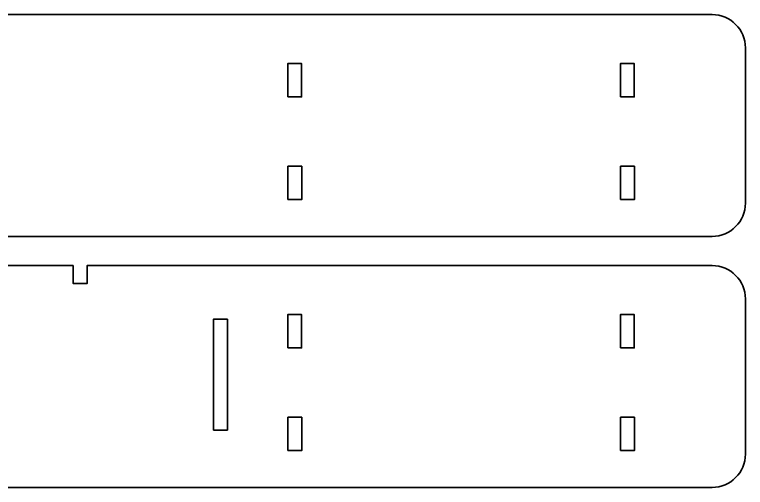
# Model space of a CAD drawing. Header units: centimetres. Extents: x -14.4 to 14.4, y -11.5 to 11.5.
# Drawn here: x -1.41 to 14.41, y -11.52 to -1.29 of the extents above; entities that cross this region are included whole.
import ezdxf

# ---------------------------------------------------------------- set-up
doc = ezdxf.new("R2010")
doc.units = ezdxf.units.CM
doc.header["$MEASUREMENT"] = 0
doc.layers.add('Capa 1', color=7, linetype='Continuous')

msp = doc.modelspace()

# ---------------------------------------------------------------- linework, layer by layer
at = {"layer": 'Capa 1', "lineweight": 35}
for points, knots in [([(-0.13783, -1.28513), (-0.13783, -1.28513), (13.68665, -1.28513), (13.68665, -1.28513), (13.68665, -1.28513), (14.0843, -1.28513), (14.40667, -1.60747), (14.40667, -2.00512), (14.40667, -2.00512), (14.40667, -2.00512), (14.40667, -5.36512), (14.40667, -5.36512), (14.40667, -5.36512), (14.40667, -5.76277), (14.0843, -6.08514), (13.68665, -6.08514), (13.68665, -6.08514), (13.68665, -6.08514), (-13.67334, -6.08514), (-13.67334, -6.08514), (-13.67334, -6.08514), (-14.07098, -6.08514), (-14.39334, -5.76277), (-14.39334, -5.36512), (-14.39334, -5.36512), (-14.39334, -5.36512), (-14.39334, -2.00512), (-14.39334, -2.00512), (-14.39334, -2.00512), (-14.39334, -1.60747), (-14.07098, -1.28513), (-13.67334, -1.28513), (-13.67334, -1.28513), (-13.67334, -1.28513), (-0.13783, -1.28513), (-0.13783, -1.28513)], [0, 0, 0, 0, 0.1, 0.1, 0.1, 0.1, 0.2, 0.2, 0.2, 0.2, 0.3, 0.3, 0.3, 0.3, 0.4, 0.4, 0.4, 0.4, 0.5, 0.5, 0.5, 0.5, 0.6, 0.6, 0.6, 0.6, 0.7, 0.7, 0.7, 0.7, 0.8, 0.8, 0.8, 0.8, 1, 1, 1, 1]), ([(4.50427, -3.065), (4.50427, -3.065), (4.80427, -3.065), (4.80427, -3.065), (4.80427, -3.065), (4.80427, -3.065), (4.80427, -2.34498), (4.80427, -2.34498), (4.80427, -2.34498), (4.80427, -2.34498), (4.50427, -2.34498), (4.50427, -2.34498), (4.50427, -2.34498), (4.50427, -2.34498), (4.50427, -3.065), (4.50427, -3.065)], [0, 0, 0, 0, 0.2, 0.2, 0.2, 0.2, 0.4, 0.4, 0.4, 0.4, 0.6, 0.6, 0.6, 0.6, 1, 1, 1, 1]), ([(11.70284, -3.065), (11.70284, -3.065), (12.00284, -3.065), (12.00284, -3.065), (12.00284, -3.065), (12.00284, -3.065), (12.00284, -2.34498), (12.00284, -2.34498), (12.00284, -2.34498), (12.00284, -2.34498), (11.70284, -2.34498), (11.70284, -2.34498), (11.70284, -2.34498), (11.70284, -2.34498), (11.70284, -3.065), (11.70284, -3.065)], [0, 0, 0, 0, 0.2, 0.2, 0.2, 0.2, 0.4, 0.4, 0.4, 0.4, 0.6, 0.6, 0.6, 0.6, 1, 1, 1, 1]), ([(4.50815, -5.2874), (4.50815, -5.2874), (4.80815, -5.2874), (4.80815, -5.2874), (4.80815, -5.2874), (4.80815, -5.2874), (4.80815, -4.56741), (4.80815, -4.56741), (4.80815, -4.56741), (4.80815, -4.56741), (4.50815, -4.56741), (4.50815, -4.56741), (4.50815, -4.56741), (4.50815, -4.56741), (4.50815, -5.2874), (4.50815, -5.2874)], [0, 0, 0, 0, 0.2, 0.2, 0.2, 0.2, 0.4, 0.4, 0.4, 0.4, 0.6, 0.6, 0.6, 0.6, 1, 1, 1, 1]), ([(11.70668, -5.28712), (11.70668, -5.28712), (12.00665, -5.28712), (12.00665, -5.28712), (12.00665, -5.28712), (12.00665, -5.28712), (12.00665, -4.56713), (12.00665, -4.56713), (12.00665, -4.56713), (12.00665, -4.56713), (11.70668, -4.56713), (11.70668, -4.56713), (11.70668, -4.56713), (11.70668, -4.56713), (11.70668, -5.28712), (11.70668, -5.28712)], [0, 0, 0, 0, 0.2, 0.2, 0.2, 0.2, 0.4, 0.4, 0.4, 0.4, 0.6, 0.6, 0.6, 0.6, 1, 1, 1, 1]), ([(-0.13783, -6.71819), (-0.13783, -6.71819), (-0.13783, -7.10724), (-0.13783, -7.10724), (-0.13783, -7.10724), (-0.13783, -7.10724), (0.16217, -7.10724), (0.16217, -7.10724), (0.16217, -7.10724), (0.16217, -7.10724), (0.16217, -6.71819), (0.16217, -6.71819), (0.16217, -6.71819), (0.16217, -6.71819), (13.68665, -6.71819), (13.68665, -6.71819), (13.68665, -6.71819), (14.0843, -6.71819), (14.40667, -7.04056), (14.40667, -7.43818), (14.40667, -7.43818), (14.40667, -7.43818), (14.40667, -10.7982), (14.40667, -10.7982), (14.40667, -10.7982), (14.40667, -11.19584), (14.0843, -11.5182), (13.68665, -11.5182), (13.68665, -11.5182), (13.68665, -11.5182), (-13.67334, -11.5182), (-13.67334, -11.5182), (-13.67334, -11.5182), (-14.07098, -11.5182), (-14.39334, -11.19584), (-14.39334, -10.7982), (-14.39334, -10.7982), (-14.39334, -10.7982), (-14.39334, -7.43818), (-14.39334, -7.43818), (-14.39334, -7.43818), (-14.39334, -7.04056), (-14.07098, -6.71819), (-13.67334, -6.71819), (-13.67334, -6.71819), (-13.67334, -6.71819), (-0.13783, -6.71819), (-0.13783, -6.71819)], [0, 0, 0, 0, 0.07692308, 0.07692308, 0.07692308, 0.07692308, 0.15384615, 0.15384615, 0.15384615, 0.15384615, 0.23076923, 0.23076923, 0.23076923, 0.23076923, 0.30769231, 0.30769231, 0.30769231, 0.30769231, 0.38461538, 0.38461538, 0.38461538, 0.38461538, 0.46153846, 0.46153846, 0.46153846, 0.46153846, 0.53846154, 0.53846154, 0.53846154, 0.53846154, 0.61538462, 0.61538462, 0.61538462, 0.61538462, 0.69230769, 0.69230769, 0.69230769, 0.69230769, 0.76923077, 0.76923077, 0.76923077, 0.76923077, 0.84615385, 0.84615385, 0.84615385, 0.84615385, 1, 1, 1, 1]), ([(2.89627, -10.2795), (2.89627, -10.2795), (3.19627, -10.2795), (3.19627, -10.2795), (3.19627, -10.2795), (3.19627, -10.2795), (3.19627, -7.8795), (3.19627, -7.8795), (3.19627, -7.8795), (3.19627, -7.8795), (2.89627, -7.8795), (2.89627, -7.8795), (2.89627, -7.8795), (2.89627, -7.8795), (2.89627, -10.2795), (2.89627, -10.2795)], [0, 0, 0, 0, 0.2, 0.2, 0.2, 0.2, 0.4, 0.4, 0.4, 0.4, 0.6, 0.6, 0.6, 0.6, 1, 1, 1, 1]), ([(4.50427, -8.49806), (4.50427, -8.49806), (4.80427, -8.49806), (4.80427, -8.49806), (4.80427, -8.49806), (4.80427, -8.49806), (4.80427, -7.77805), (4.80427, -7.77805), (4.80427, -7.77805), (4.80427, -7.77805), (4.50427, -7.77805), (4.50427, -7.77805), (4.50427, -7.77805), (4.50427, -7.77805), (4.50427, -8.49806), (4.50427, -8.49806)], [0, 0, 0, 0, 0.2, 0.2, 0.2, 0.2, 0.4, 0.4, 0.4, 0.4, 0.6, 0.6, 0.6, 0.6, 1, 1, 1, 1]), ([(11.70284, -8.49806), (11.70284, -8.49806), (12.00284, -8.49806), (12.00284, -8.49806), (12.00284, -8.49806), (12.00284, -8.49806), (12.00284, -7.77805), (12.00284, -7.77805), (12.00284, -7.77805), (12.00284, -7.77805), (11.70284, -7.77805), (11.70284, -7.77805), (11.70284, -7.77805), (11.70284, -7.77805), (11.70284, -8.49806), (11.70284, -8.49806)], [0, 0, 0, 0, 0.2, 0.2, 0.2, 0.2, 0.4, 0.4, 0.4, 0.4, 0.6, 0.6, 0.6, 0.6, 1, 1, 1, 1]), ([(4.50815, -10.72046), (4.50815, -10.72046), (4.80815, -10.72046), (4.80815, -10.72046), (4.80815, -10.72046), (4.80815, -10.72046), (4.80815, -10.00046), (4.80815, -10.00046), (4.80815, -10.00046), (4.80815, -10.00046), (4.50815, -10.00046), (4.50815, -10.00046), (4.50815, -10.00046), (4.50815, -10.00046), (4.50815, -10.72046), (4.50815, -10.72046)], [0, 0, 0, 0, 0.2, 0.2, 0.2, 0.2, 0.4, 0.4, 0.4, 0.4, 0.6, 0.6, 0.6, 0.6, 1, 1, 1, 1]), ([(11.70668, -10.7202), (11.70668, -10.7202), (12.00665, -10.7202), (12.00665, -10.7202), (12.00665, -10.7202), (12.00665, -10.7202), (12.00665, -10.0002), (12.00665, -10.0002), (12.00665, -10.0002), (12.00665, -10.0002), (11.70668, -10.0002), (11.70668, -10.0002), (11.70668, -10.0002), (11.70668, -10.0002), (11.70668, -10.7202), (11.70668, -10.7202)], [0, 0, 0, 0, 0.2, 0.2, 0.2, 0.2, 0.4, 0.4, 0.4, 0.4, 0.6, 0.6, 0.6, 0.6, 1, 1, 1, 1])]:
    msp.add_open_spline(points, degree=3, knots=knots, dxfattribs=at)

doc.saveas('drawing.dxf')
